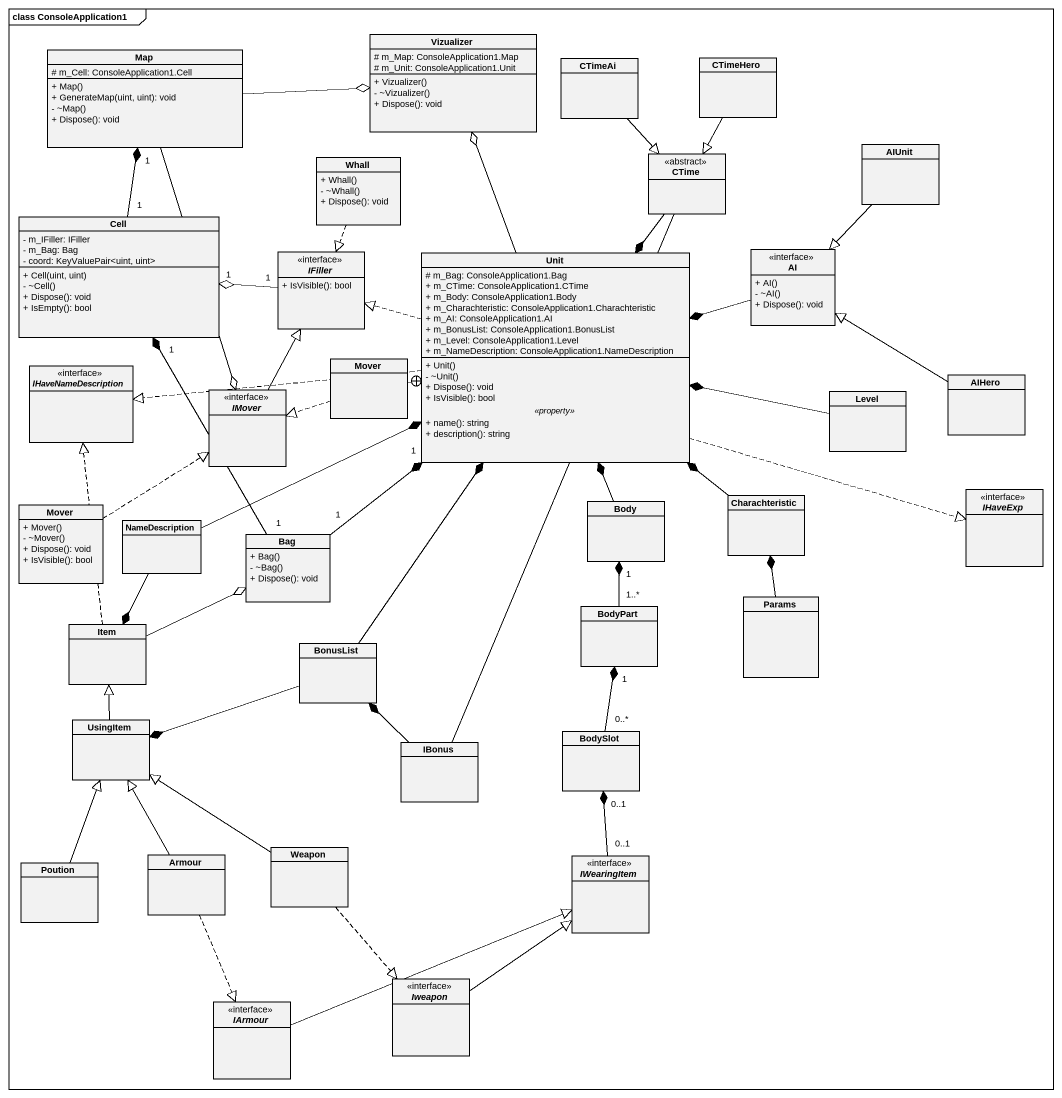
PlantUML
@startuml
mainframe class ConsoleApplication1
hide circle
hide empty members
skinparam classAttributeIconSize 0
class "Map" as Map_ {
  # m_Cell: ConsoleApplication1.Cell
  + Map()
  + GenerateMap(uint, uint): void
  - ~Map()
  + Dispose(): void
}
class Vizualizer {
  # m_Map: ConsoleApplication1.Map
  # m_Unit: ConsoleApplication1.Unit
  + Vizualizer()
  - ~Vizualizer()
  + Dispose(): void
}
class CTimeAi
class CTimeHero
class Whall {
  + Whall()
  - ~Whall()
  + Dispose(): void
}
class CTime <<abstract>>
class AIUnit
class Cell {
  - m_IFiller: IFiller
  - m_Bag: Bag
  - coord: KeyValuePair<uint, uint>
  + Cell(uint, uint)
  - ~Cell()
  + Dispose(): void
  + IsEmpty(): bool
}
interface IFiller <<interface>> {
  + IsVisible(): bool
}
class Unit {
  # m_Bag: ConsoleApplication1.Bag
  + m_CTime: ConsoleApplication1.CTime
  + m_Body: ConsoleApplication1.Body
  + m_Charachteristic: ConsoleApplication1.Charachteristic
  + m_AI: ConsoleApplication1.AI
  + m_BonusList: ConsoleApplication1.BonusList
  + m_Level: ConsoleApplication1.Level
  + m_NameDescription: ConsoleApplication1.NameDescription
  --
  + Unit()
  - ~Unit()
  + Dispose(): void
  + IsVisible(): bool
  .. <<property>> ..
  + name(): string
  + description(): string
}
class AI <<interface>> {
  + AI()
  - ~AI()
  + Dispose(): void
}
class Mover
interface IHaveNameDescription <<interface>>
interface IMover <<interface>>
class Level
class AIHero
class "Mover" as Mover_2 {
  + Mover()
  - ~Mover()
  + Dispose(): void
  + IsVisible(): bool
}
class Body
class Charachteristic
interface IHaveExp <<interface>>
class NameDescription
class Bag {
  + Bag()
  - ~Bag()
  + Dispose(): void
}
class Item
class BodyPart
class Params
class BonusList
class UsingItem
class IBonus
class BodySlot
class Poution
class Armour
class Weapon
interface IWearingItem <<interface>>
interface Iweapon <<interface>>
interface IArmour <<interface>>
Map_ -right-o Vizualizer
Map_ --o IMover
CTimeAi --|> CTime
CTimeHero --|> CTime
Whall ..|> IFiller
CTime --* Unit
AIUnit --|> AI
Cell "1" -up-* "1" Map_
IFiller "1" -left-o "1" Cell
Unit -up-o Vizualizer
Unit .left.|> IFiller
Unit .left.|> IHaveNameDescription
Unit .right.|> IHaveExp
AI -left-* Unit
Mover -right-+ Unit
Mover .left.|> IMover
IMover -up-|> IFiller
Level -left-* Unit
AIHero -up-|> AI
Mover_2 .up.|> IMover
Body -up-* Unit
Charachteristic -up-* Unit
NameDescription -right-* Unit
NameDescription --* Item
Bag "1" -up-* "1" Cell
Bag "1" -up-* "1" Unit
Item .up.|> IHaveNameDescription
Item -right-o Bag
BodyPart "1..*" -up-* "1" Body
Params -up-* Charachteristic
BonusList -up-* Unit
BonusList -left-* UsingItem
UsingItem -up-|> Item
IBonus -up- CTime
IBonus -up-* BonusList
BodySlot "0..*" -up-* "1" BodyPart
Poution -up-|> UsingItem
Armour -up-|> UsingItem
Armour ..|> IArmour
Weapon -up-|> UsingItem
Weapon ..|> Iweapon
IWearingItem "0..1" -up-* "0..1" BodySlot
Iweapon -up-|> IWearingItem
IArmour -right-|> IWearingItem
@enduml
